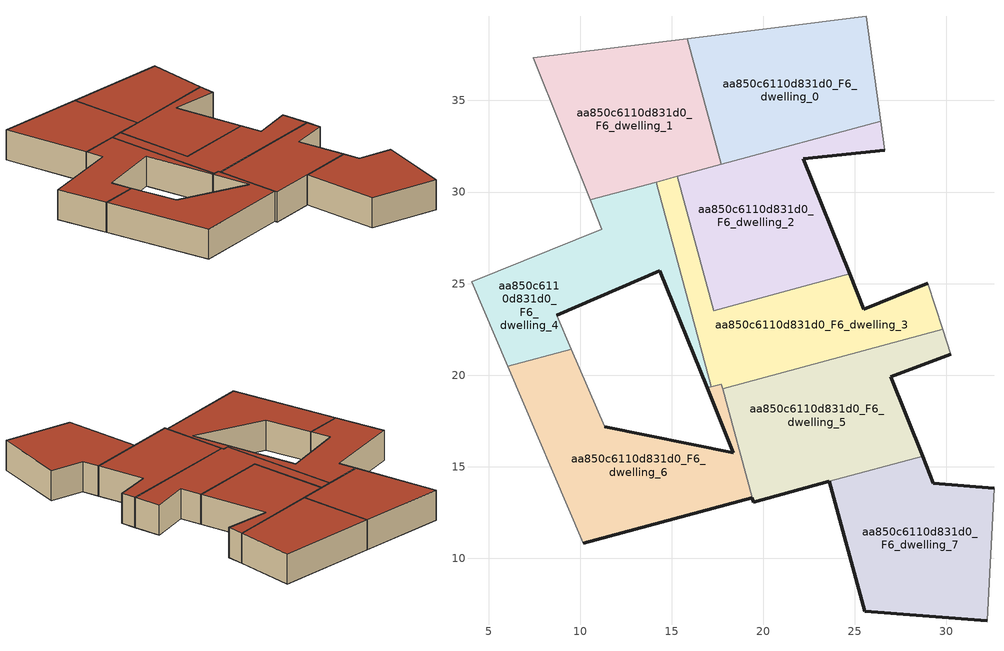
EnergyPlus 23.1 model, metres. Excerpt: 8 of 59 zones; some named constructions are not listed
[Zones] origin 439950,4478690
aa850c6110d831d0_F6_dwelling_0
 floor to aa850c6110d831d0_F5_dwelling_0 (EU_floor_Construction): 26.41,33.86 25.63,39.6 15.84,38.38 17.7,31.51 z18
 wall to aa850c6110d831d0_F6_dwelling_1 (EU_wall_Construction): 17.7,31.51 15.84,38.38 z18:21
 wall adiabatic (EU_wall_Construction): 15.84,38.38 25.63,39.6 26.41,33.86 z18:21
 wall to aa850c6110d831d0_F6_dwelling_2 (EU_wall_Construction): 26.41,33.86 17.7,31.51 z18:21
 roof outside (EU_roof_Construction): 25.63,39.6 26.41,33.86 17.7,31.51 15.84,38.38 z21
aa850c6110d831d0_F6_dwelling_1
 floor to aa850c6110d831d0_F5_dwelling_1 (EU_floor_Construction): 17.7,31.51 15.84,38.38 7.44,37.33 10.54,29.57 z18
 wall adiabatic (EU_wall_Construction): 10.54,29.57 7.44,37.33 15.84,38.38 z18:21
 wall to aa850c6110d831d0_F6_dwelling_4 (EU_wall_Construction): 14.14,30.55 10.54,29.57 z18:21
 wall to aa850c6110d831d0_F6_dwelling_3 (EU_wall_Construction): 15.3,30.86 14.14,30.55 z18:21
 wall to aa850c6110d831d0_F6_dwelling_2 (EU_wall_Construction): 17.7,31.51 15.3,30.86 z18:21
 roof outside (EU_roof_Construction): 15.84,38.38 17.7,31.51 10.54,29.57 7.44,37.33 z21
aa850c6110d831d0_F6_dwelling_2
 floor to aa850c6110d831d0_F5_dwelling_2 (EU_floor_Construction): 24.71,25.54 22.19,31.83 26.63,32.27 26.41,33.86 15.3,30.86 17.28,23.53 z18
 wall outside (EU_wall_Construction): 26.63,32.27 22.19,31.83 24.71,25.54 z18:21
 wall adiabatic (EU_wall_Construction): 26.41,33.86 26.63,32.27 z18:21
 wall to aa850c6110d831d0_F6_dwelling_3 (EU_wall_Construction): 24.71,25.54 17.28,23.53 15.3,30.86 z18:21
 roof outside (EU_roof_Construction): 26.41,33.86 26.63,32.27 22.19,31.83 24.71,25.54 17.28,23.53 15.3,30.86 z21
aa850c6110d831d0_F6_dwelling_3
 floor to aa850c6110d831d0_F5_dwelling_3 (EU_floor_Construction): 29.79,22.52 28.98,25.03 25.49,23.59 24.71,25.54 17.28,23.53 15.3,30.86 14.14,30.54 17.16,19.37 17.71,19.51 17.78,19.27 z18
 wall outside (EU_wall_Construction): 24.71,25.54 25.49,23.59 28.98,25.03 z18:21
 wall to aa850c6110d831d0_F6_dwelling_4 (EU_wall_Construction): 17.16,19.37 14.14,30.54 z18:21
 wall adiabatic (EU_wall_Construction): 28.98,25.03 29.79,22.52 z18:21
 wall to aa850c6110d831d0_F6_dwelling_5 (EU_wall_Construction): 29.79,22.52 17.78,19.27 z18:21
 wall to aa850c6110d831d0_F6_dwelling_6 (EU_wall_Construction): 17.78,19.27 17.71,19.51 17.16,19.37 z18:21
 roof outside (EU_roof_Construction): 28.98,25.03 29.79,22.52 17.78,19.27 17.71,19.51 17.16,19.37 14.14,30.54 15.3,30.86 17.28,23.53 24.71,25.54 25.49,23.59 z21
aa850c6110d831d0_F6_dwelling_4
 floor to aa850c6110d831d0_F5_dwelling_4 (EU_floor_Construction): 17.16,19.37 14.14,30.54 10.54,29.57 11.18,27.97 4.07,25.12 6.04,20.49 9.51,21.43 8.71,23.28 14.36,25.71 16.94,19.31 z18
 wall outside (EU_wall_Construction): 16.94,19.31 14.36,25.71 8.71,23.28 z18:21
 wall to aa850c6110d831d0_F6_dwelling_6 (EU_wall_Construction): 9.51,21.43 6.04,20.49 / 17.16,19.37 16.94,19.31 z18:21
 wall adiabatic (EU_wall_Construction): 6.04,20.49 4.07,25.12 11.18,27.97 10.54,29.57 / 8.71,23.28 9.51,21.43 z18:21
 roof outside (EU_roof_Construction): 14.14,30.54 17.16,19.37 16.94,19.31 14.36,25.71 8.71,23.28 9.51,21.43 6.04,20.49 4.07,25.12 11.18,27.97 10.54,29.57 z21
aa850c6110d831d0_F6_dwelling_5
 floor to aa850c6110d831d0_F5_dwelling_5 (EU_floor_Construction): 28.7,15.58 26.95,19.93 30.23,21.16 29.79,22.52 17.78,19.27 19.45,13.08 z18
 wall outside (EU_wall_Construction): 30.23,21.16 26.95,19.93 28.7,15.58 / 23.61,14.2 19.45,13.08 19.39,13.32 z18:21
 wall adiabatic (EU_wall_Construction): 29.79,22.52 30.23,21.16 z18:21
 wall to aa850c6110d831d0_F6_dwelling_7 (EU_wall_Construction): 28.7,15.58 23.61,14.2 z18:21
 wall to aa850c6110d831d0_F6_dwelling_6 (EU_wall_Construction): 19.39,13.32 17.78,19.27 z18:21
 roof outside (EU_roof_Construction): 29.79,22.52 30.23,21.16 26.95,19.93 28.7,15.58 19.45,13.08 17.78,19.27 z21
aa850c6110d831d0_F6_dwelling_6
 floor to aa850c6110d831d0_F5_dwelling_6 (EU_floor_Construction): 19.39,13.32 17.71,19.51 16.94,19.31 18.36,15.76 11.35,17.2 9.51,21.43 6.04,20.49 10.16,10.83 z18
 wall outside (EU_wall_Construction): 11.35,17.2 18.36,15.76 16.94,19.31 / 19.39,13.32 10.16,10.83 z18:21
 wall adiabatic (EU_wall_Construction): 9.51,21.43 11.35,17.2 / 10.16,10.83 6.04,20.49 z18:21
 roof outside (EU_roof_Construction): 17.71,19.51 19.39,13.32 10.16,10.83 6.04,20.49 9.51,21.43 11.35,17.2 18.36,15.76 16.94,19.31 z21
aa850c6110d831d0_F6_dwelling_7
 floor to aa850c6110d831d0_F5_dwelling_7 (EU_floor_Construction): 32.23,6.6 32.59,13.82 29.29,14.1 28.7,15.58 23.61,14.2 25.53,7.1 z18
 wall outside (EU_wall_Construction): 32.23,6.6 25.53,7.1 23.61,14.2 / 28.7,15.58 29.29,14.1 32.59,13.82 z18:21
 wall adiabatic (EU_wall_Construction): 32.59,13.82 32.23,6.6 z18:21
 roof outside (EU_roof_Construction): 32.59,13.82 32.23,6.6 25.53,7.1 23.61,14.2 28.7,15.58 29.29,14.1 z21
[SCHEDULE:FILE] Column Number=1; Rows to Skip at Top=0; Number of Hours of Data=8760; Column Separator=Comma; Interpolate to Timestep=No; Minutes per Item=60; Adjust Schedule for Daylight Savings=Yes
Name | File
EU_Step8_GainSchedule_aa850c6110d831d0_F1_dwelling_2_f000 | ../../schedules/aa850c6110d831d0/aa850c6110d831d0_F1_dwelling_2_f000_gain.csv
EU_Step8_GainSchedule_aa850c6110d831d0_F1_dwelling_3_f000 | ../../schedules/aa850c6110d831d0/aa850c6110d831d0_F1_dwelling_3_f000_gain.csv
EU_Step8_GainSchedule_aa850c6110d831d0_F1_dwelling_4_f000 | ../../schedules/aa850c6110d831d0/aa850c6110d831d0_F1_dwelling_4_f000_gain.csv
EU_Step8_GainSchedule_aa850c6110d831d0_F1_dwelling_5_f000 | ../../schedules/aa850c6110d831d0/aa850c6110d831d0_F1_dwelling_5_f000_gain.csv
EU_Step8_GainSchedule_aa850c6110d831d0_F1_dwelling_6_f000 | ../../schedules/aa850c6110d831d0/aa850c6110d831d0_F1_dwelling_6_f000_gain.csv
EU_Step8_GainSchedule_aa850c6110d831d0_F1_dwelling_7_f000 | ../../schedules/aa850c6110d831d0/aa850c6110d831d0_F1_dwelling_7_f000_gain.csv
EU_Step8_GainSchedule_aa850c6110d831d0_F1_dwelling_8_f000 | ../../schedules/aa850c6110d831d0/aa850c6110d831d0_F1_dwelling_8_f000_gain.csv
EU_Step8_GainSchedule_aa850c6110d831d0_F2_dwelling_0_f000 | ../../schedules/aa850c6110d831d0/aa850c6110d831d0_F2_dwelling_0_f000_gain.csv
EU_Step8_GainSchedule_aa850c6110d831d0_F2_dwelling_1_f000 | ../../schedules/aa850c6110d831d0/aa850c6110d831d0_F2_dwelling_1_f000_gain.csv
EU_Step8_GainSchedule_aa850c6110d831d0_F2_dwelling_2_f000 | ../../schedules/aa850c6110d831d0/aa850c6110d831d0_F2_dwelling_2_f000_gain.csv
EU_Step8_GainSchedule_aa850c6110d831d0_F2_dwelling_3_f000 | ../../schedules/aa850c6110d831d0/aa850c6110d831d0_F2_dwelling_3_f000_gain.csv
EU_Step8_GainSchedule_aa850c6110d831d0_F2_dwelling_4_f000 | ../../schedules/aa850c6110d831d0/aa850c6110d831d0_F2_dwelling_4_f000_gain.csv
EU_Step8_GainSchedule_aa850c6110d831d0_F2_dwelling_5_f000 | ../../schedules/aa850c6110d831d0/aa850c6110d831d0_F2_dwelling_5_f000_gain.csv
EU_Step8_GainSchedule_aa850c6110d831d0_F2_dwelling_6_f000 | ../../schedules/aa850c6110d831d0/aa850c6110d831d0_F2_dwelling_6_f000_gain.csv
EU_Step8_GainSchedule_aa850c6110d831d0_F2_dwelling_7_f000 | ../../schedules/aa850c6110d831d0/aa850c6110d831d0_F2_dwelling_7_f000_gain.csv
EU_Step8_GainSchedule_aa850c6110d831d0_F2_dwelling_8_f000 | ../../schedules/aa850c6110d831d0/aa850c6110d831d0_F2_dwelling_8_f000_gain.csv
EU_Step8_GainSchedule_aa850c6110d831d0_F3_dwelling_0_f000 | ../../schedules/aa850c6110d831d0/aa850c6110d831d0_F3_dwelling_0_f000_gain.csv
EU_Step8_GainSchedule_aa850c6110d831d0_F3_dwelling_1_f000 | ../../schedules/aa850c6110d831d0/aa850c6110d831d0_F3_dwelling_1_f000_gain.csv
EU_Step8_GainSchedule_aa850c6110d831d0_F3_dwelling_2_f000 | ../../schedules/aa850c6110d831d0/aa850c6110d831d0_F3_dwelling_2_f000_gain.csv
EU_Step8_GainSchedule_aa850c6110d831d0_F3_dwelling_3_f000 | ../../schedules/aa850c6110d831d0/aa850c6110d831d0_F3_dwelling_3_f000_gain.csv
EU_Step8_GainSchedule_aa850c6110d831d0_F3_dwelling_4_f000 | ../../schedules/aa850c6110d831d0/aa850c6110d831d0_F3_dwelling_4_f000_gain.csv
EU_Step8_GainSchedule_aa850c6110d831d0_F3_dwelling_5_f000 | ../../schedules/aa850c6110d831d0/aa850c6110d831d0_F3_dwelling_5_f000_gain.csv
EU_Step8_GainSchedule_aa850c6110d831d0_F3_dwelling_6_f000 | ../../schedules/aa850c6110d831d0/aa850c6110d831d0_F3_dwelling_6_f000_gain.csv
EU_Step8_GainSchedule_aa850c6110d831d0_F3_dwelling_7_f000 | ../../schedules/aa850c6110d831d0/aa850c6110d831d0_F3_dwelling_7_f000_gain.csv
